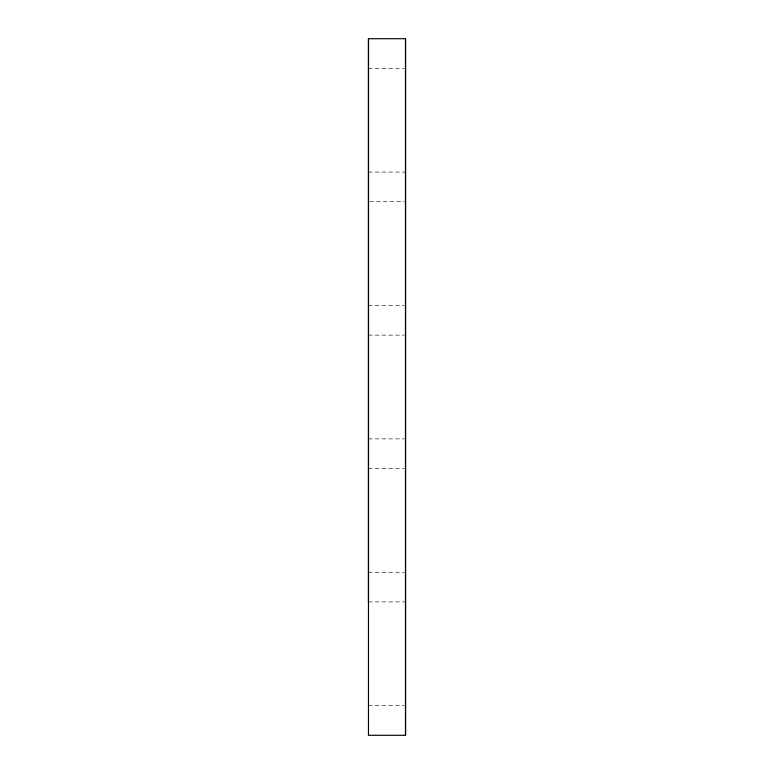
<?xml version="1.0" encoding="UTF-8"?>
<svg xmlns="http://www.w3.org/2000/svg" width="774" height="774" viewBox="0 0 774 774"><rect width="100%" height="100%" fill="white"/><g stroke="black" fill="none" stroke-linecap="round" stroke-linejoin="round"><path stroke-width="0.58" stroke-dasharray="3.87 2.9" d="M368.463 68.344L404.338 68.344M368.463 172.089L405.528 172.089M369.662 201.733L404.338 201.733M368.482 305.478L404.338 305.478M368.463 335.123L404.338 335.123M368.463 438.877L404.338 438.877M368.463 468.522L404.338 468.522M368.463 572.267L404.338 572.267M368.482 601.911L405.528 601.911M368.463 705.656L404.338 705.656"/><path stroke-width="1.16" d="M368.482 601.911L368.492 38.7L405.528 38.7L405.537 735.3L368.472 735.3L368.463 38.7M405.518 735.3L405.518 38.7"/></g></svg>
